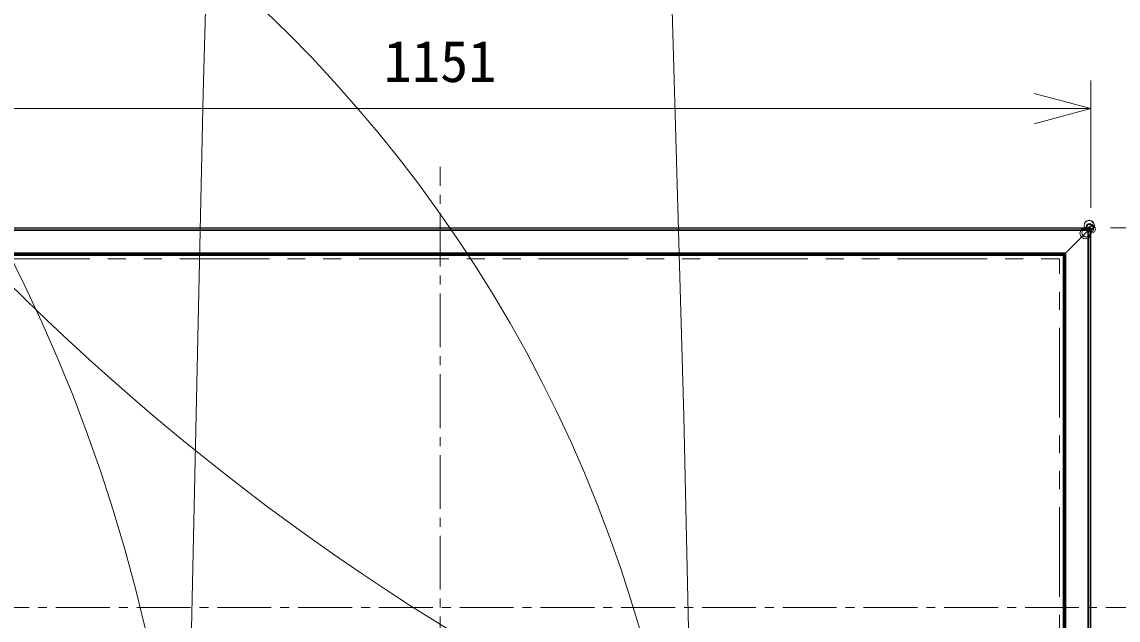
# Model space of a CAD drawing. Units: millimetres, scale not verified. Extents: x -469686 to 469643, y -939329 to 26483.
# Drawn here: x -44.95 to 3.53, y 17.25 to 43.7 of the extents above; entities that cross this region are included whole.
import ezdxf
from ezdxf.enums import TextEntityAlignment as Align

# ---------------------------------------------------------------- set-up
doc = ezdxf.new("R2010")
doc.units = ezdxf.units.MM
doc.header["$LTSCALE"] = 0.125
doc.linetypes.add('USER1', pattern=[28.575, 19.05, -3.175, 3.175, -3.175])
doc.linetypes.add('USER2', pattern=[63.5, 31.75, -6.35, 6.35, -6.35, 6.35, -6.35])
for name, color, linetype, lineweight in [('0-0_0', 7, 'Continuous', 18), ('0-4_SUNPO', 3, 'Continuous', 18), ('0-5_GAIKEI', 1, 'Continuous', 18)]:
    doc.layers.add(name, color=color, linetype=linetype, lineweight=lineweight)
doc.styles.add('ＭＳ ゴシック', font='')
doc.styles.get('ＭＳ ゴシック').set_extended_font_data('MS Gothic')

# ---------------------------------------------------------------- blocks, each defined once
blk = doc.blocks.new('_Open30')
at = {"layer": '0-0_0'}
blk.add_line((0, 0), (-1, 0), dxfattribs=at)
blk.add_lwpolyline([(-1, 0.26795), (0, 0), (-1, -0.26795)], dxfattribs=at)
blk = doc.blocks.new('D2')
at = {"layer": '0-4_SUNPO'}
for p, q in [((196.6935, 348.0976), (207.6041, 348.0976)), ((206.3541, 314.4985), (206.3541, 345.5976)), ((178.7735, 311.9985), (207.6041, 311.9985))]:
    blk.add_line(p, q, dxfattribs=at)
at = {"layer": '0-4_SUNPO', "xscale": 2.5, "yscale": 2.5}
for p, rotation in [((206.3541, 348.0976), 90), ((206.3541, 311.9985), 270)]:
    blk.add_blockref('_Open30', p, dxfattribs=dict(at, rotation=rotation))
at = {"layer": '0-4_SUNPO', "color": 7, "style": 'ＭＳ ゴシック'}
blk.add_text('722', height=1.833, rotation=90, dxfattribs=at).set_placement((205.7291, 328.173), align=Align.BOTTOM_LEFT)
blk = doc.blocks.new('D3')
at = {"layer": '0-4_SUNPO'}
for p, q in [((195.8185, 348.9914), (195.8185, 354.6228)), ((140.7791, 353.3728), (193.3185, 353.3728))]:
    blk.add_line(p, q, dxfattribs=at)
at = {"layer": '0-4_SUNPO', "xscale": 2.5, "yscale": 2.5}
blk.add_blockref('_Open30', (195.8185, 353.3728), dxfattribs=at)
at = {"layer": '0-4_SUNPO', "color": 7, "style": 'ＭＳ ゴシック'}
blk.add_text('1151', height=1.833, dxfattribs=at).set_placement((164.5488, 353.9978), align=Align.BOTTOM_LEFT)

msp = doc.modelspace()

# ---------------------------------------------------------------- linework, layer by layer
at = {"layer": '0-5_GAIKEI', "color": 9, "linetype": 'USER1'}
for p, q in [((-26.4491, -2.8384), (-26.4491, 37.2919)), ((-57.7309, 17.8058), (5.3938, 17.8058))]:
    msp.add_line(p, q, dxfattribs=at)
at = {"layer": '0-5_GAIKEI', "color": 7}
for p, q in [((-55.0941, 34.5907), (2.1959, 34.5907)), ((2.1959, 34.5761), (2.1959, 34.5907)), ((2.1959, 34.5807), (2.2247, 34.5807)), ((2.2353, 34.5763), (2.2464, 34.5652)), ((2.3053, 34.5063), (2.2464, 34.5652)), ((2.3053, 34.5063), (2.3165, 34.4951)), ((2.3209, 1.1269), (2.3209, 34.4845))]:
    msp.add_line(p, q, dxfattribs=at)
at = {"layer": '0-5_GAIKEI'}
for p, q in [((-55.0941, 34.5761), (2.1959, 34.5761)), ((-55.0941, 34.5053), (2.1959, 34.5053)), ((-55.0941, 34.47), (2.1959, 34.47)), ((1.2196, 33.4894), (2.1902, 34.46)), ((2.1902, 34.46), (2.1959, 34.4657)), ((2.2002, 34.46), (2.1902, 34.46)), ((2.1959, 34.5053), (2.1959, 34.5761)), ((2.1959, 34.47), (2.1959, 34.5053)), ((2.1959, 34.4953), (2.2214, 34.4953)), ((2.1959, 34.4657), (2.1959, 34.47)), ((2.2002, 34.46), (2.2002, 1.1514)), ((2.2214, 34.4953), (2.2217, 34.5652)), ((2.3053, 34.4815), (2.2355, 34.4812)), ((2.2355, 34.4812), (2.2355, 1.1302)), ((2.3062, 34.4806), (2.3053, 34.4815)), ((2.3062, 34.4806), (2.3062, 1.1308)), ((-54.1179, 33.4894), (1.2196, 33.4894)), ((-54.0857, 33.4573), (1.1875, 33.4573)), ((1.1567, 33.4265), (1.1875, 33.4573)), ((1.1875, 33.4573), (1.2196, 33.4894)), ((1.1875, 33.4573), (1.1875, 2.1541)), ((1.2196, 33.4894), (1.2196, 2.122)), ((-54.0549, 33.4265), (1.1567, 33.4265)), ((-54.0378, 33.4094), (1.1396, 33.4094)), ((-53.9972, 33.3688), (1.099, 33.3688)), ((-53.997, 33.3686), (1.0988, 33.3686)), ((1.0988, 33.3686), (1.099, 33.3688)), ((1.0988, 33.3686), (1.0988, 2.2428)), ((1.099, 33.3688), (1.1396, 33.4094)), ((1.099, 33.3688), (1.099, 2.2426)), ((1.1396, 33.4094), (1.1567, 33.4265)), ((1.1396, 33.4094), (1.1396, 2.202)), ((1.1567, 33.4265), (1.1567, 2.1849))]:
    msp.add_line(p, q, dxfattribs=at)
at = {"layer": '0-5_GAIKEI', "linetype": 'USER2'}
for p in [(-53.8451, 33.2161), (0.9469, 2.3956)]:
    msp.add_line(p, (0.9469, 33.2161), dxfattribs=at)
at = {"layer": '0-5_GAIKEI'}
for points in [[(2.2217, 34.5652), (2.2208, 34.5661), (2.1959, 34.5661)], [(2.2355, 34.4812), (2.2355, 34.4812), (2.2002, 34.46), (2.2214, 34.4953), (2.2214, 34.4953)]]:
    msp.add_lwpolyline(points, dxfattribs=at)
for centre, radius in [((-30.7489, 13241.4319), 13241.3532), ((4757.2382, -83.2311), 4795.735), ((-3102.8916, -53.4411), 3088.2303), ((29.6459, 107.6117), 106.5119), ((-15.4784, 79.074), 78.9947), ((-110.5285, 0.4284), 72.8957), ((-76.3429, -0.0216), 61.0783), ((2.2504, 34.6938), 0.2208), ((2.2582, 34.7007), 0.2253), ((2.0943, 34.354), 0.2471), ((2.1247, 34.3931), 0.1975), ((2.1331, 34.3845), 0.1977), ((2.2743, 34.6296), 0.1524), ((2.2799, 34.6116), 0.1336), ((2.1884, 34.5908), 0.0377), ((2.1986, 34.4536), 0.0476), ((2.2055, 34.4653), 0.034), ((2.2074, 34.4675), 0.0311), ((2.2067, 34.5851), 0.0186), ((2.2133, 34.4703), 0.0247), ((2.2153, 34.4708), 0.0227), ((2.2627, 34.536), 0.0516), ((2.2191, 34.4898), 0.00598), ((2.2513, 34.5467), 0.036), ((2.3737, 34.5331), 0.1564), ((2.3406, 34.5428), 0.122), ((2.2426, 34.5563), 0.023), ((2.2217, 34.4957), 0.00052), ((2.2758, 34.5618), 0.0544), ((2.2381, 34.5626), 0.0152), ((2.2764, 34.5223), 0.0513), ((2.2343, 34.571), 0.00607), ((2.2331, 34.5731), 0.00391), ((2.2337, 34.573), 0.00396), ((2.2335, 34.5743), 0.00265), ((2.2356, 34.4813), 0.00016), ((2.3017, 34.5367), 0.0556), ((2.2881, 34.5099), 0.0343), ((2.2957, 34.503), 0.024), ((2.3027, 34.4979), 0.0153), ((2.3088, 34.495), 0.00857), ((2.3126, 34.4936), 0.0045), ((2.3248, 34.4683), 0.0167), ((2.3133, 34.4929), 0.00383), ((2.3145, 34.4933), 0.00265)]:
    msp.add_circle(centre, radius, dxfattribs=at)
at = {"layer": '0-5_GAIKEI', "color": 7}
for centre, start, end in [((2.2247, 34.5657), 45, 90), ((2.3059, 34.4845), 0, 45)]:
    msp.add_arc(centre, 0.015, start, end, dxfattribs=at)
at = {"layer": '0-5_GAIKEI'}
for centre, start_param, end_param in [((2.2217, 34.5404), 6.2831853, 7.3303829), ((2.2806, 34.4815), 5.2359878, 6.2831853)]:
    msp.add_ellipse(centre, major_axis=(0.0247, 0.0247), ratio=0.57735, start_param=start_param, end_param=end_param, dxfattribs=at)
at = {"layer": '0-5_GAIKEI', "color": 7}
for centre, major_axis, start_param, end_param in [((2.2247, 34.5657), (0.0106, 0.0106), 6.2831853, 7.0686355), ((2.3059, 34.4845), (-0.0106, -0.0106), 2.3561424, 3.1415927)]:
    msp.add_ellipse(centre, major_axis=major_axis, ratio=0.999896, start_param=start_param, end_param=end_param, dxfattribs=at)

# ---------------------------------------------------------------- block references
at = {"layer": '0-4_SUNPO'}
for name in ['D3', 'D2']:
    msp.add_blockref(name, (-193.4976, -313.5069), dxfattribs=at)

doc.saveas('drawing.dxf')
